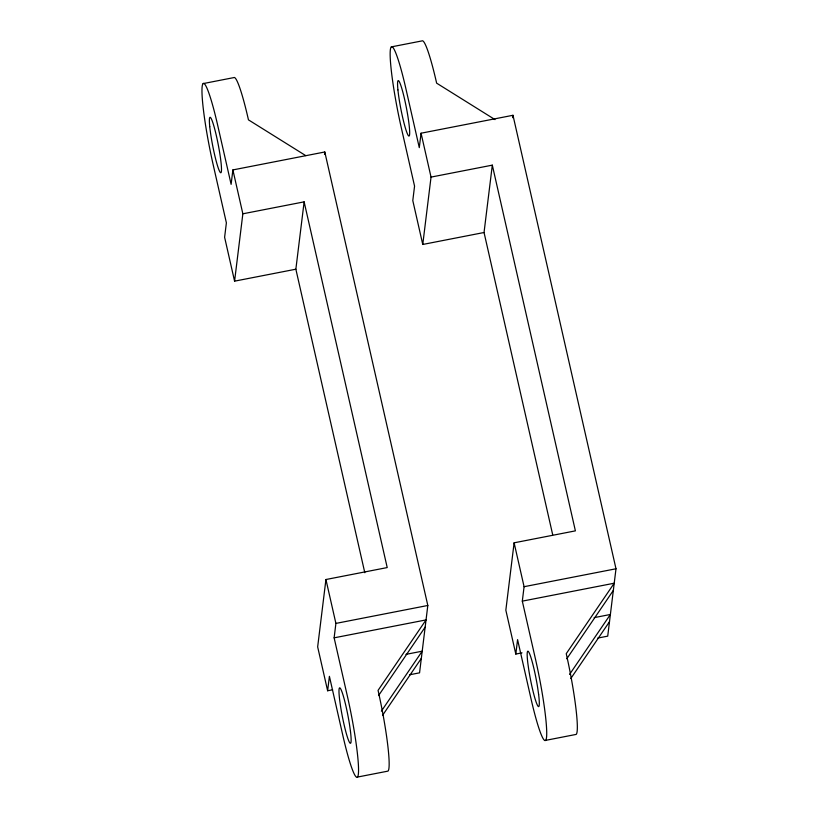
<?xml version="1.0" encoding="UTF-8"?>
<svg xmlns="http://www.w3.org/2000/svg" width="818" height="818" viewBox="0 0 818 818"><rect width="100%" height="100%" fill="white"/><g stroke="black" fill="none" stroke-linecap="round" stroke-linejoin="round"><path stroke-width="1.23" d="M409.613 674.778L419.552 672.836L427.814 605.473L324.797 151.984L232.885 169.919L231.116 184.347L217.813 125.839A62.751 6.278 79 0 0 202.158 86.565A62.751 6.278 79 0 0 213.089 164.326L226.381 222.844L224.613 237.271L234.582 281.157L295.86 269.204L304.132 201.852L242.854 213.805L234.582 281.157M324.501 154.398L324.797 151.984M304.132 201.852L387.211 567.569L325.932 579.522L317.66 646.874L327.629 690.76L332.599 689.789M327.629 690.76L329.409 676.333L342.701 734.84A62.751 6.278 79 0 0 358.356 774.114A62.751 6.278 79 0 0 347.425 696.353L334.133 637.835L335.901 623.408L325.932 579.522M597.784 638.071L607.723 636.138L615.995 568.776L512.978 115.287L421.065 133.211L419.286 147.649L405.994 89.131A62.751 6.278 79 0 0 390.339 49.867A62.751 6.278 79 0 0 401.27 127.618L414.562 186.136L412.793 200.574L422.763 244.459L484.041 232.506L492.313 165.144L431.035 177.097L422.763 244.459M512.681 117.69L512.978 115.287M492.313 165.144L575.391 530.862L514.113 542.815L505.841 610.177L515.81 654.063L522.017 652.846M515.81 654.063L517.579 639.625L530.872 698.143A62.751 6.278 79 0 0 546.526 737.407A62.751 6.278 79 0 0 535.606 659.656L522.313 601.138L524.082 586.7L514.113 542.815M378.611 695.494L425.156 627.13M381.382 711.128L422.211 651.189L405.953 654.359M382.65 715.198L421.321 658.398M566.782 658.787L613.336 590.422M569.563 674.431L610.381 614.482L594.124 617.651M570.821 678.49L609.502 621.7M203.222 83.579L233.866 77.598A62.751 6.278 79 0 1 248.457 119.857L305.738 155.624M391.403 46.871L422.047 40.9A62.751 6.278 79 0 1 436.638 83.16L494.992 119.602M335.901 623.408L427.814 605.473M524.082 586.7L615.995 568.776M334.133 637.835L426.045 619.911L378.059 690.382A62.751 6.278 79 0 1 387.926 771.129L357.292 777.1M522.313 601.138L614.226 583.214L566.24 653.674A62.751 6.278 79 0 1 576.107 734.421L545.463 740.402M484.041 232.506L552.702 534.778M421.065 133.211L431.035 177.097M295.86 269.204L364.808 572.733M232.885 169.919L242.854 213.805M538.633 694.513L537.723 688.05A28.231 2.822 79 0 0 529.757 654.155A28.231 2.822 79 0 0 527.845 663.275L528.755 669.737A28.231 2.822 79 0 0 536.72 703.644A28.231 2.822 79 0 0 538.633 694.513M350.452 731.22L349.542 724.758A28.231 2.822 79 0 0 341.587 690.852A28.231 2.822 79 0 0 339.664 699.983L340.574 706.435A28.231 2.822 79 0 0 348.54 740.341A28.231 2.822 79 0 0 350.452 731.22M209.745 126.606A28.231 2.822 79 0 0 220.103 172.209A28.231 2.822 79 0 0 216.514 136.422A28.231 2.822 79 0 0 209.745 126.606M397.926 89.908A28.231 2.822 79 0 0 408.284 135.512A28.231 2.822 79 0 0 404.695 99.714A28.231 2.822 79 0 0 397.926 89.908"/></g></svg>
